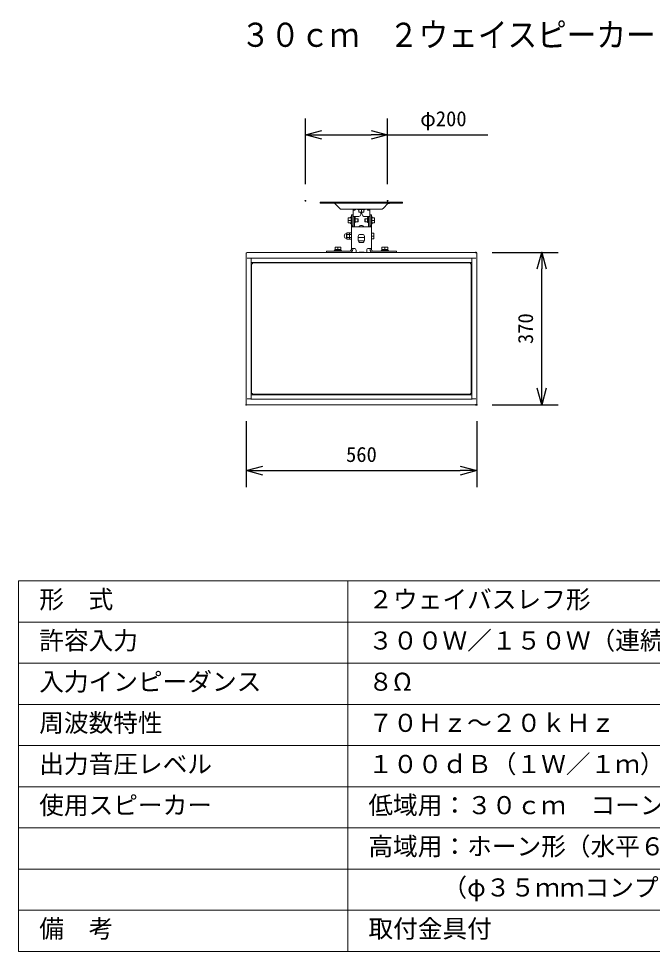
# Model space of a CAD drawing. Units: millimetres, scale not verified. Extents: x -63 to 62, y -57 to 57.
# Drawn here: x -62.5 to 14.5, y -56.5 to 56.8 of the extents above; entities that cross this region are included whole.
import ezdxf
from ezdxf.enums import TextEntityAlignment as Align

# ---------------------------------------------------------------- set-up
doc = ezdxf.new("R2010")
doc.units = ezdxf.units.MM
doc.header["$LTSCALE"] = 0.125
doc.header["$PDMODE"] = 32
doc.header["$PDSIZE"] = 0.0625
for name, color, linetype, lineweight in [('0-0_0', 7, 'Continuous', 25), ('0-1_WAKU', 1, 'Continuous', 18), ('0-4_GAIKEI', 1, 'Continuous', 18), ('0-5_SUNPO', 7, 'Continuous', 25)]:
    doc.layers.add(name, color=color, linetype=linetype, lineweight=lineweight)
doc.layers.add('0-2_MOJI1', color=7, linetype='Continuous')
doc.layers.add('0-6_DEFPOINTS', color=7, linetype='Continuous')
doc.styles.add('ＭＳ ゴシック', font='')
doc.styles.get('ＭＳ ゴシック').set_extended_font_data('MS Gothic')

# ---------------------------------------------------------------- blocks, each defined once
blk = doc.blocks.new('_OPEN30')
at = {"layer": '0-0_0'}
blk.add_line((0, 0), (-1, 0), dxfattribs=at)
blk.add_lwpolyline([(-1, 0.26795), (0, 0), (-1, -0.26795)], dxfattribs=at)
blk = doc.blocks.new('D7')
at = {"layer": '0-5_SUNPO'}
for p, q in [((-29.7701, 29.6274), (-29.7701, 37.6274)), ((-19.7701, 29.6274), (-19.7701, 37.6274)), ((-27.7701, 35.6274), (-21.7701, 35.6274)), ((-19.7701, 35.6274), (-7.6035, 35.6274))]:
    blk.add_line(p, q, dxfattribs=at)
at = {"layer": '0-6_DEFPOINTS'}
for p in [(-19.7701, 35.6274), (-29.7701, 27.6274), (-19.7701, 27.6274)]:
    blk.add_point(p, dxfattribs=at)
at = {"layer": '0-5_SUNPO', "xscale": 2, "yscale": 2, "rotation": 180}
blk.add_blockref('_OPEN30', (-29.7701, 35.6274), dxfattribs=at)
at = {"layer": '0-5_SUNPO', "xscale": 2, "yscale": 2}
blk.add_blockref('_OPEN30', (-19.7701, 35.6274), dxfattribs=at)
at = {"layer": '0-5_SUNPO', "style": 'ＭＳ ゴシック'}
blk.add_text('φ200', height=1.833, dxfattribs=at).set_placement((-15.8118, 36.1274), align=Align.BOTTOM_LEFT)
blk = doc.blocks.new('D6')
at = {"layer": '0-5_SUNPO'}
for p, q in [((-36.9519, 0.8431), (-36.9519, -7.1569)), ((-8.952, 0.8431), (-8.952, -7.1569)), ((-34.9519, -5.1569), (-10.952, -5.1569))]:
    blk.add_line(p, q, dxfattribs=at)
at = {"layer": '0-6_DEFPOINTS'}
for p in [(-36.9519, 2.8431), (-8.952, 2.8431), (-8.952, -5.1569)]:
    blk.add_point(p, dxfattribs=at)
at = {"layer": '0-5_SUNPO', "xscale": 2, "yscale": 2, "rotation": 180}
blk.add_blockref('_OPEN30', (-36.9519, -5.1569), dxfattribs=at)
at = {"layer": '0-5_SUNPO', "xscale": 2, "yscale": 2}
blk.add_blockref('_OPEN30', (-8.952, -5.1569), dxfattribs=at)
at = {"layer": '0-5_SUNPO', "style": 'ＭＳ ゴシック'}
blk.add_text('560', height=1.833, dxfattribs=at).set_placement((-24.827, -4.6569), align=Align.BOTTOM_LEFT)
blk = doc.blocks.new('D5')
at = {"layer": '0-5_SUNPO'}
for p, q in [((-7.0519, 21.3431), (0.9481, 21.3431)), ((-1.0519, 4.8431), (-1.0519, 19.3431)), ((-7.0519, 2.8431), (0.9481, 2.8431))]:
    blk.add_line(p, q, dxfattribs=at)
at = {"layer": '0-6_DEFPOINTS'}
for p in [(-9.0519, 21.3431), (-1.0519, 21.3431), (-9.0519, 2.8431)]:
    blk.add_point(p, dxfattribs=at)
at = {"layer": '0-5_SUNPO', "xscale": 2, "yscale": 2}
for p, rotation in [((-1.0519, 21.3431), 90), ((-1.0519, 2.8431), 270)]:
    blk.add_blockref('_OPEN30', p, dxfattribs=dict(at, rotation=rotation))
at = {"layer": '0-5_SUNPO', "style": 'ＭＳ ゴシック'}
blk.add_text('370', height=1.833, rotation=90, dxfattribs=at).set_placement((-1.5519, 10.2181), align=Align.BOTTOM_LEFT)

msp = doc.modelspace()

# ---------------------------------------------------------------- linework, layer by layer
at = {"layer": '0-1_WAKU', "color": 4}
for p, q in [((62.4852, -11.5017), (-62.5148, -11.5017)), ((-22.5148, -56.5017), (-22.5148, -11.5017))]:
    msp.add_line(p, q, dxfattribs=at)
at = {"layer": '0-1_WAKU'}
for p, q in [((-62.5148, -16.5017), (62.4852, -16.5017)), ((-62.5148, -21.5017), (62.4852, -21.5017)), ((-62.5148, -26.5017), (62.4852, -26.5017)), ((-62.5148, -31.5017), (62.4852, -31.5017)), ((-62.5148, -36.5017), (62.4852, -36.5017)), ((-62.5148, -41.5017), (62.4852, -41.5017)), ((-62.5148, -46.5017), (62.4852, -46.5017)), ((-62.5148, -51.5017), (62.4852, -51.5017))]:
    msp.add_line(p, q, dxfattribs=at)
at = {"layer": '0-1_WAKU', "color": 4}
msp.add_lwpolyline([(-62.5148, -11.5017), (-62.5148, -56.5017), (62.4852, -56.5017)], dxfattribs=at)
at = {"layer": '0-4_GAIKEI', "color": 7}
for p, q in [((-25.8667, 34.5292), (-25.8667, 34.3692)), ((-15.8667, 34.5292), (-25.8667, 34.5292)), ((-15.8667, 34.3692), (-25.8667, 34.3692)), ((-23.4986, 33.726), (-24.1417, 34.3692)), ((-18.2348, 33.726), (-17.5917, 34.3692)), ((-17.4298, 34.3659), (-17.595, 34.3659)), ((-17.4431, 34.3692), (-17.4431, 34.3659)), ((-17.4298, 34.3692), (-17.4298, 34.3659)), ((-15.8667, 34.5292), (-15.8667, 34.3692)), ((-18.348, 33.6792), (-23.3854, 33.6792)), ((-22.0767, 28.7592), (-22.0767, 32.9742)), ((-22.0767, 32.9742), (-21.9167, 32.9742)), ((-21.9167, 32.9742), (-21.9167, 31.5325)), ((-21.8767, 33.5497), (-21.8767, 33.6392)), ((-21.8767, 31.4994), (-21.8767, 33.5492)), ((-21.8765, 33.5492), (-21.6667, 33.5492)), ((-21.5667, 33.6492), (-21.5667, 33.6792)), ((-20.9167, 33.2792), (-20.9167, 33.1492)), ((-20.8167, 33.2792), (-20.8167, 33.1492)), ((-20.1667, 33.6792), (-20.1667, 33.6492)), ((-20.0667, 33.5492), (-19.8569, 33.5492)), ((-19.8567, 33.6392), (-19.8567, 33.5497)), ((-19.8567, 31.4994), (-19.8567, 33.5492)), ((-19.8167, 31.5325), (-19.8167, 32.9742)), ((-19.8167, 32.9742), (-19.6567, 32.9742)), ((-19.6567, 28.7592), (-19.6567, 32.9742)), ((-21.8724, 32.7492), (-21.3167, 32.7492)), ((-21.7167, 31.4992), (-21.7167, 32.7398)), ((-20.4167, 32.7492), (-19.8611, 32.7492)), ((-20.0167, 31.4992), (-20.0167, 32.7398)), ((-22.0624, 31.4992), (-19.671, 31.4992)), ((-34.7564, 28.3992), (-6.9564, 28.3992)), ((-25.1167, 28.3992), (-25.1167, 28.5592)), ((-25.1167, 28.5592), (-22.2767, 28.5592)), ((-21.7667, 28.8992), (-22.0719, 28.8992)), ((-21.5167, 28.6492), (-21.5167, 28.3992)), ((-20.2167, 28.6492), (-20.2167, 28.3992)), ((-19.6616, 28.8992), (-19.9667, 28.8992)), ((-19.4567, 28.5592), (-16.6167, 28.5592)), ((-16.6167, 28.5592), (-16.6167, 28.3992)), ((-34.8564, 9.9976), (-34.8564, 28.2992)), ((-6.8564, 28.2992), (-6.8564, 9.9976)), ((-34.7564, 9.8975), (-6.9564, 9.8975))]:
    msp.add_line(p, q, dxfattribs=at)
at = {"layer": '0-4_GAIKEI'}
for p, q in [((-21.9155, 33.6592), (-21.9155, 33.6792)), ((-21.9155, 33.6592), (-21.608, 33.6592)), ((-21.877, 33.6492), (-21.7168, 33.6492)), ((-21.7167, 33.6392), (-21.7167, 33.5492)), ((-21.608, 33.6592), (-21.608, 33.6792)), ((-21.3042, 33.6792), (-21.3042, 33.6292)), ((-21.3042, 33.6292), (-21.1667, 33.5192)), ((-20.4292, 33.6292), (-21.3042, 33.6292)), ((-21.1667, 33.5563), (-21.1667, 33.2812)), ((-20.5724, 33.2792), (-21.161, 33.2792)), ((-20.8667, 33.5563), (-20.8667, 33.2974)), ((-20.4292, 33.6292), (-20.5667, 33.5192)), ((-20.5667, 33.2812), (-20.5667, 33.5563)), ((-20.4292, 33.6792), (-20.4292, 33.6292)), ((-20.1255, 33.6592), (-20.1255, 33.6792)), ((-20.1255, 33.6592), (-19.818, 33.6592)), ((-20.0167, 33.5492), (-20.0167, 33.6392)), ((-20.0166, 33.6492), (-19.8565, 33.6492)), ((-19.818, 33.6592), (-19.818, 33.6792)), ((-22.4767, 32.0048), (-22.4767, 32.5935)), ((-22.1996, 32.5992), (-22.4747, 32.5992)), ((-22.4747, 31.9992), (-22.1996, 31.9992)), ((-22.1996, 32.2992), (-22.4585, 32.2992)), ((-22.1267, 32.7367), (-22.2367, 32.5992)), ((-22.1267, 31.8617), (-22.2367, 31.9992)), ((-22.1267, 31.8617), (-22.1267, 32.7367)), ((-22.0767, 32.7367), (-22.1267, 32.7367)), ((-22.0767, 31.8617), (-22.1267, 31.8617)), ((-21.9167, 32.4742), (-21.8767, 32.4742)), ((-21.9167, 32.1242), (-21.8767, 32.1242)), ((-21.7162, 32.6492), (-21.6667, 32.6492)), ((-21.6017, 32.5492), (-21.6417, 32.5492)), ((-21.6017, 32.0492), (-21.6417, 32.0492)), ((-21.6017, 32.0492), (-21.6017, 32.5492)), ((-21.6017, 32.4742), (-21.308, 32.4742)), ((-21.6017, 32.1242), (-21.308, 32.1242)), ((-21.308, 32.4742), (-21.308, 32.1242)), ((-21.2767, 32.4429), (-21.308, 32.4742)), ((-21.2767, 32.1554), (-21.308, 32.1242)), ((-21.2767, 32.4429), (-21.2767, 32.1554)), ((-20.4567, 32.4429), (-20.4255, 32.4742)), ((-20.4567, 32.1554), (-20.4567, 32.4429)), ((-20.4567, 32.1554), (-20.4255, 32.1242)), ((-20.4255, 32.1242), (-20.4255, 32.4742)), ((-20.1317, 32.4742), (-20.4255, 32.4742)), ((-20.1317, 32.1242), (-20.4255, 32.1242)), ((-20.1317, 32.0492), (-20.1317, 32.5492)), ((-20.0917, 32.5492), (-20.1317, 32.5492)), ((-20.0917, 32.0492), (-20.1317, 32.0492)), ((-20.0667, 32.6492), (-20.0172, 32.6492)), ((-19.8167, 32.4742), (-19.8567, 32.4742)), ((-19.8167, 32.1242), (-19.8567, 32.1242)), ((-19.6567, 32.7367), (-19.6067, 32.7367)), ((-19.6567, 31.8617), (-19.6067, 31.8617)), ((-19.6067, 32.7367), (-19.6067, 31.8617)), ((-19.6067, 32.7367), (-19.4967, 32.5992)), ((-19.6067, 31.8617), (-19.4967, 31.9992)), ((-19.5338, 32.5992), (-19.2588, 32.5992)), ((-19.5338, 32.2992), (-19.2749, 32.2992)), ((-19.5338, 31.9992), (-19.2588, 31.9992)), ((-19.2567, 32.5935), (-19.2567, 32.0048)), ((-22.6642, 30.1117), (-22.6642, 30.6867)), ((-22.6642, 30.6867), (-22.6517, 30.6867)), ((-22.6517, 30.7245), (-22.6335, 30.7745)), ((-22.6517, 30.0739), (-22.6517, 30.7245)), ((-22.3449, 30.7745), (-22.6335, 30.7745)), ((-22.3449, 30.7745), (-22.3267, 30.7245)), ((-22.3267, 30.0739), (-22.3267, 30.7245)), ((-22.3084, 30.7745), (-22.3266, 30.7244)), ((-22.3084, 30.7745), (-22.095, 30.7745)), ((-22.0767, 30.7242), (-22.095, 30.7745)), ((-21.9167, 31.6154), (-22.0767, 31.6154)), ((-20.7417, 30.5992), (-20.9917, 30.5992)), ((-19.6567, 31.6154), (-19.8167, 31.6154)), ((-19.6567, 30.7492), (-19.3567, 30.7492)), ((-19.3567, 30.7492), (-19.3567, 30.0492)), ((-22.6642, 30.1117), (-22.6517, 30.1117)), ((-22.6517, 30.0739), (-22.6335, 30.0239)), ((-22.3449, 30.5868), (-22.6335, 30.5868)), ((-22.3449, 30.2115), (-22.6335, 30.2115)), ((-22.3449, 30.0239), (-22.6335, 30.0239)), ((-22.3449, 30.0239), (-22.3267, 30.0739)), ((-22.3084, 30.0239), (-22.3266, 30.0739)), ((-22.3084, 30.5868), (-22.095, 30.5868)), ((-22.3084, 30.2115), (-22.095, 30.2115)), ((-22.3084, 30.0239), (-22.095, 30.0239)), ((-22.0767, 30.0742), (-22.095, 30.0239)), ((-21.2417, 30.3492), (-21.2417, 29.8492)), ((-20.4917, 30.1992), (-21.2417, 30.1992)), ((-20.4973, 29.7992), (-21.2361, 29.7992)), ((-20.9917, 29.5992), (-20.7417, 29.5992)), ((-20.4917, 29.8492), (-20.4917, 30.3492)), ((-19.6567, 30.3992), (-19.3749, 30.3992)), ((-19.6567, 30.0492), (-19.3567, 30.0492)), ((-24.1667, 28.6392), (-24.1667, 28.5592)), ((-24.1667, 28.6392), (-23.2667, 28.6392)), ((-24.0792, 28.7392), (-24.0792, 28.6392)), ((-24.0792, 28.7392), (-23.3542, 28.7392)), ((-24.0667, 28.7392), (-24.0667, 29.0392)), ((-24.0667, 29.0392), (-23.3667, 29.0392)), ((-23.7167, 28.7392), (-23.7167, 29.021)), ((-23.3667, 28.7392), (-23.3667, 29.0392)), ((-23.3542, 28.7392), (-23.3542, 28.6392)), ((-23.2667, 28.6392), (-23.2667, 28.5592)), ((-21.9167, 28.7592), (-21.9167, 28.8858)), ((-20.6417, 28.4492), (-21.0917, 28.4492)), ((-19.8167, 28.7592), (-19.8167, 28.8858)), ((-18.4667, 28.6392), (-18.4667, 28.5592)), ((-18.4667, 28.6392), (-17.5667, 28.6392)), ((-18.3792, 28.7392), (-18.3792, 28.6392)), ((-18.3792, 28.7392), (-17.6542, 28.7392)), ((-18.3667, 28.7392), (-18.3667, 29.0392)), ((-18.3667, 29.0392), (-17.6667, 29.0392)), ((-18.0167, 28.7392), (-18.0167, 29.021)), ((-17.6667, 28.7392), (-17.6667, 29.0392)), ((-17.6542, 28.7392), (-17.6542, 28.6392)), ((-17.5667, 28.6392), (-17.5667, 28.5592)), ((-34.7564, 27.6977), (-34.3064, 27.6977)), ((-34.3064, 27.7166), (-7.4064, 27.7166)), ((-34.2564, 27.6197), (-34.2564, 10.677)), ((-7.4564, 10.677), (-7.4564, 27.6197)), ((-7.4064, 27.6977), (-6.9564, 27.6977)), ((-7.4564, 27.1734), (-34.2564, 27.1734)), ((-34.2064, 11.2734), (-34.2064, 27.0234)), ((-34.2064, 27.0234), (-34.1464, 27.0234)), ((-34.1064, 27.0634), (-34.1064, 27.1234)), ((-34.1064, 27.1234), (-7.6064, 27.1234)), ((-7.6064, 27.0634), (-7.6064, 27.1234)), ((-7.5664, 27.0234), (-7.5064, 27.0234)), ((-7.5064, 27.0234), (-7.5064, 11.2734)), ((-7.4564, 25.2484), (-7.5064, 25.2484)), ((-7.4564, 25.0484), (-7.5064, 25.0484)), ((-7.4564, 13.2484), (-7.5064, 13.2484)), ((-7.4564, 13.0484), (-7.5064, 13.0484)), ((-34.7564, 10.599), (-34.3064, 10.599)), ((-7.4064, 10.5802), (-34.3064, 10.5802)), ((-7.4564, 11.1234), (-34.2564, 11.1234)), ((-34.1464, 11.2734), (-34.2064, 11.2734)), ((-34.1064, 11.1734), (-34.1064, 11.2334)), ((-34.1064, 11.1734), (-7.6064, 11.1734)), ((-7.6064, 11.1734), (-7.6064, 11.2334)), ((-7.5064, 11.2734), (-7.5664, 11.2734)), ((-7.4064, 10.599), (-6.9564, 10.599))]:
    msp.add_line(p, q, dxfattribs=at)
at = {"layer": '0-4_GAIKEI', "color": 7}
for points in [[(-21.8765, 33.5492), (-21.8767, 33.5493), (-21.8767, 33.5497)], [(-19.8567, 33.5497), (-19.8568, 33.5493), (-19.8569, 33.5492)]]:
    msp.add_lwpolyline(points, dxfattribs=at)
for centre, radius, start, end in [((-23.3854, 33.8392), 0.16, 225, 270), ((-21.6667, 33.6492), 0.1, 270, 0), ((-21.3167, 33.1492), 0.4, 270, 0), ((-20.4167, 33.1492), 0.4, 180, 270), ((-20.0667, 33.6492), 0.1, 180, 270), ((-18.348, 33.8392), 0.16, 270, 315), ((-34.7564, 28.2992), 0.1, 90, 180), ((-22.2767, 28.7592), 0.2, 270, 0), ((-21.7667, 28.6492), 0.25, 0, 90), ((-19.9667, 28.6492), 0.25, 90, 180), ((-19.4567, 28.7592), 0.2, 180, 270), ((-6.9564, 28.2992), 0.1, 0, 90), ((-34.7564, 9.9975), 0.1, 180, 270), ((-6.9564, 9.9975), 0.1, 270, 0)]:
    msp.add_arc(centre, radius, start, end, dxfattribs=at)
at = {"layer": '0-4_GAIKEI'}
for centre, radius, start, end in [((-22.0767, 33.6392), 0.2, 0, 5.76158), ((-22.0767, 33.6392), 0.36, 0, 3.19658), ((-19.6567, 33.6392), 0.36, 176.80342, 180), ((-19.6567, 33.6392), 0.2, 174.23842, 180), ((-21.6417, 32.6242), 0.075, 180, 270), ((-21.6417, 31.9742), 0.075, 90, 180), ((-21.6667, 32.7492), 0.1, 270, 0), ((-20.0667, 32.7492), 0.1, 180, 270), ((-20.0917, 32.6242), 0.075, 270, 360), ((-20.0917, 31.9742), 0.075, 0, 90), ((-22.6642, 30.3992), 0.2875, 90, 270), ((-20.9917, 30.3492), 0.25, 90, 180), ((-20.8667, 31.2992), 0.375, 32.30235, 147.69765), ((-20.7417, 30.3492), 0.25, 0, 90), ((-20.9917, 29.8492), 0.25, 180, 270), ((-20.7417, 29.8492), 0.25, 270, 0), ((-22.2767, 28.7592), 0.36, 270, 0), ((-21.0917, 28.2992), 0.15, 90, 138.13568), ((-20.6417, 28.2992), 0.15, 41.86432, 90), ((-19.4567, 28.7592), 0.36, 180, 270), ((-34.1464, 27.0634), 0.04, 270, 0), ((-7.5664, 27.0634), 0.04, 180, 270), ((-34.1464, 11.2334), 0.04, 0, 90), ((-7.5664, 11.2334), 0.04, 90, 180)]:
    msp.add_arc(centre, radius, start, end, dxfattribs=at)

# ---------------------------------------------------------------- block references
at = {"layer": '0-5_SUNPO'}
for name in ['D7', 'D5', 'D6']:
    msp.add_blockref(name, (2.0956, 7.0561), dxfattribs=at)

# ---------------------------------------------------------------- texts
at = {"layer": '0-2_MOJI1', "style": 'ＭＳ ゴシック', "width": 0.9}
msp.add_text('３０ｃｍ\u3000２ウェイスピーカー（天井取付金具付）', height=2.933, dxfattribs=at).set_placement((-35.5148, 52.4983), align=Align.BOTTOM_LEFT)
at = {"layer": '0-2_MOJI1', "style": 'ＭＳ ゴシック'}
for s, p in [('形\u3000式', (-60.0148, -15.5017)), ('２ウェイバスレフ形', (-20.0148, -15.5017)), ('許容入力', (-60.0148, -20.5017)), ('３００Ｗ／１５０Ｗ（連続プログラム／ＲＭＳ）', (-20.0148, -20.5017)), ('入力インピーダンス', (-60.0148, -25.5017)), ('８Ω', (-20.0148, -25.5017)), ('周波数特性', (-60.0148, -30.5017)), ('７０Ｈｚ～２０ｋＨｚ', (-20.0148, -30.5017)), ('出力音圧レベル', (-60.0148, -35.5017)), ('１００ｄＢ（１Ｗ／１ｍ）', (-20.0148, -35.5017)), ('使用スピーカー', (-60.0148, -40.5017)), ('低域用：３０ｃｍ\u3000コーン形', (-20.0148, -40.5017)), ('高域用：ホーン形（水平６０°×垂直６０°）', (-20.0148, -45.5017)), ('\u3000\u3000\u3000（φ３５ｍｍコンプレッションドライバー）', (-20.0148, -50.5017)), ('備\u3000考', (-60.0148, -55.5017)), ('取付金具付', (-20.0148, -55.5017))]:
    msp.add_text(s, height=2.199, dxfattribs=at).set_placement(p, align=Align.BOTTOM_LEFT)

doc.saveas('drawing.dxf')
